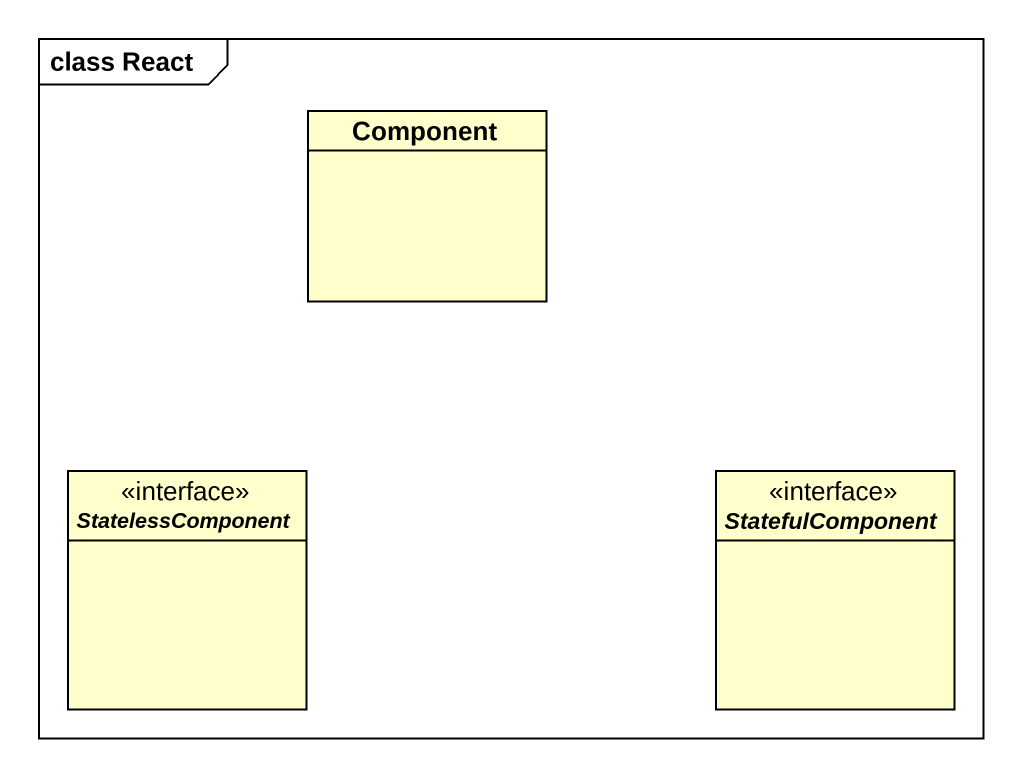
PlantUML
@startuml
mainframe class React
hide circle
hide empty members
class "Component" as Component_
interface StatelessComponent
interface StatefulComponent
@enduml
